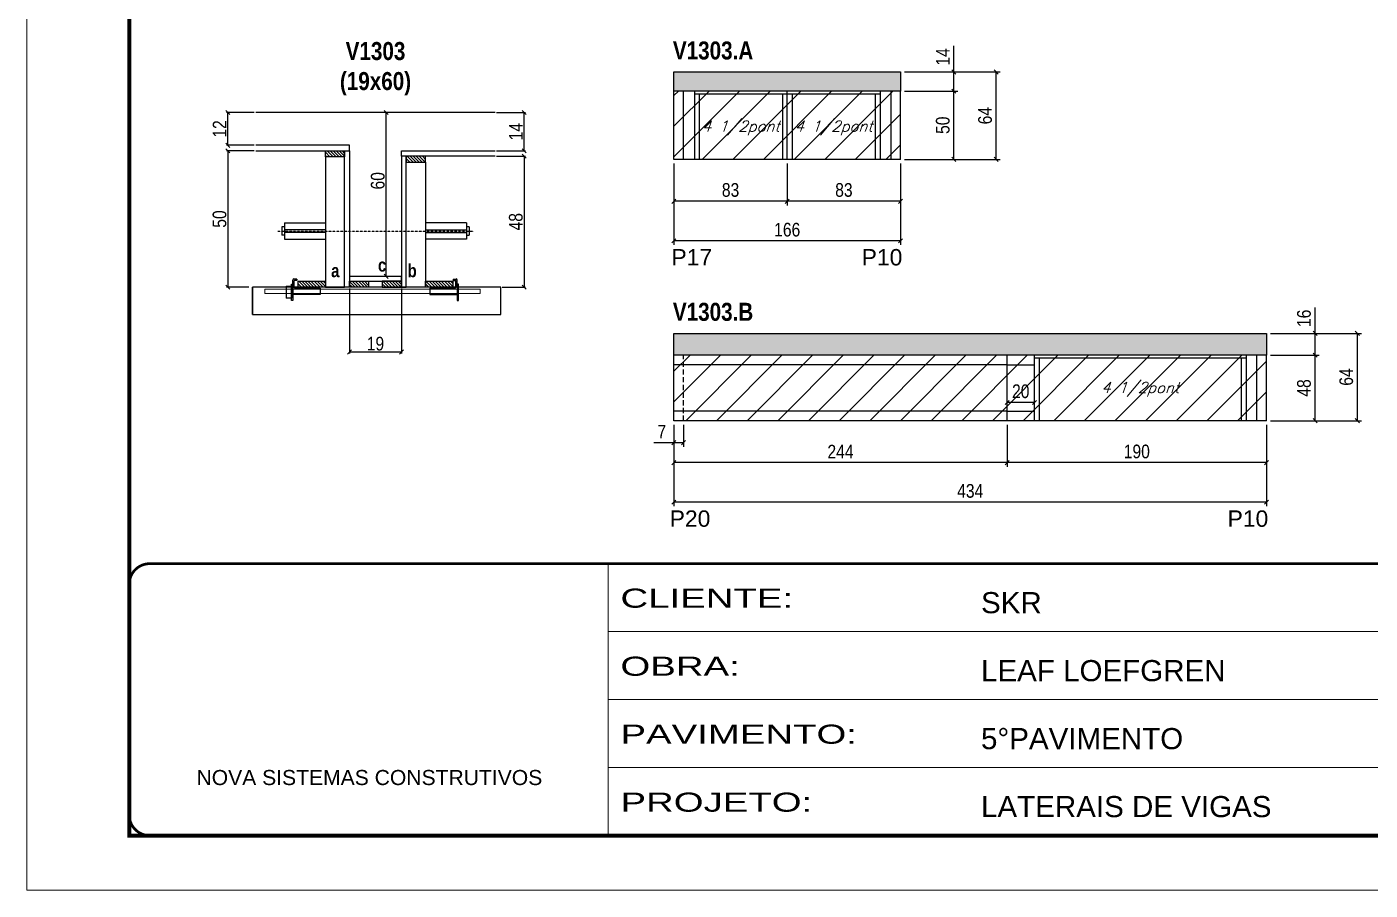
# Model space of a CAD drawing. Extents: x 3309 to 10384, y -2522 to 14608.
# Drawn here: x 3309 to 4293, y 11261 to 11893 of the extents above; entities that cross this region are included whole.
import ezdxf

# ---------------------------------------------------------------- set-up
doc = ezdxf.new("R2010")
doc.units = 0
for name, pattern in [('CONTINUO', [0]), ('DASHED', [0.75, 0.5, -0.25]), ('HIDDEN', [0.375, 0.25, -0.125])]:
    doc.linetypes.add(name, pattern=pattern)
for name, color, linetype in [('5', 5, 'Continuous'), ('barrote', 251, 'Continuous'), ('COTA', 241, 'Continuous'), ('detalhes', 4, 'Continuous'), ('NOMENCLATURA', 7, 'Continuous'), ('Painéis', 200, 'Continuous'), ('presilha', 1, 'Continuous'), ('SARR_2.2x10', 60, 'Continuous'), ('SARR_2.2x7', 40, 'Continuous'), ('SARR_3.5x7', 81, 'Continuous'), ('TENSOR', 3, 'Continuous'), ('texto', 7, 'Continuous')]:
    doc.layers.add(name, color=color, linetype=linetype)
for name, color, linetype, lineweight in [('CONCRETO', 251, 'Continuous', 25), ('Folhas', 255, 'Continuous', 9), ('Hachura', 251, 'Continuous', 9), ('SARRAFO DE PRESSAO', 251, 'DASHED', 9), ('SCO-___-LAJ', 2, 'Continuous', 0)]:
    doc.layers.add(name, color=color, linetype=linetype, lineweight=lineweight)
doc.styles.add('ARIAL', font='arial.ttf')
doc.styles.add('COTA TECNICA', font='techl___.ttf', dxfattribs={"height": 10})
doc.styles.add('COTA TECNICA 2X', font='techl___.ttf', dxfattribs={"height": 10})
doc.styles.add('Romans', font='romans.shx')
doc.styles.get("Standard").update_dxf_attribs({"font": 'arial.ttf'})
doc.styles.add('TECNICA', font='techb___.ttf', dxfattribs={"height": 10})
doc.styles.add('Tecnologia', font='')
doc.styles.get('Tecnologia').set_extended_font_data('Forgotten Futurist')
doc.dimstyles.new('PAINEL', dxfattribs={"dimtxt": 10, "dimasz": 3, "dimexe": 3, "dimexo": 3, "dimgap": 3, "dimtad": 1, "dimdec": 1, "dimzin": 12, "dimdsep": 46, "dimtxsty": 'COTA TECNICA', "dimblk1": 'OBLIQUE', "dimblk2": 'OBLIQUE', "dimsah": 1, "dimcen": 0.9, "dimclrd": 4, "dimclre": 4, "dimclrt": 240, "dimadec": 1, "dimazin": 3, "dimtfac": 1, "dimtdec": 1, "dimtmove": 0, "dimatfit": 3, "dimfxl": 1, "dimtolj": 1, "dimtzin": 12, "dimarcsym": 0})
doc.dimstyles.new('SECAO', dxfattribs={"dimscale": 0.333333, "dimtxt": 5, "dimasz": 9, "dimexe": 3, "dimexo": 3, "dimgap": 3, "dimtad": 1, "dimdec": 1, "dimlfac": 0.5, "dimzin": 12, "dimdsep": 46, "dimtxsty": 'COTA TECNICA 2X', "dimblk1": 'OBLIQUE', "dimblk2": 'OBLIQUE', "dimsah": 1, "dimcen": 0.9, "dimclrd": 4, "dimclre": 4, "dimclrt": 240, "dimadec": 1, "dimazin": 3, "dimtfac": 1, "dimtdec": 1, "dimtmove": 0, "dimatfit": 3, "dimfxl": 1, "dimtolj": 1, "dimtzin": 12, "dimarcsym": 0})
pattern_1 = [(135, (36781.1714, -111809.6848), (-1.122532015, -1.122532015), [])]

# ---------------------------------------------------------------- blocks, each defined once
blk = doc.blocks.new('9999999999')
at = {"color": 30, "linetype": 'CONTINUO'}
for p, q in [((98564.56, 34230.21), (98564.56, 34429.45)), ((98564.56, 34379.64), (99583.98, 34379.64)), ((98564.56, 34329.83), (99487.98, 34329.83)), ((98564.56, 34280.02), (99487.98, 34280.02))]:
    blk.add_line(p, q, dxfattribs=at)
at = {"color": 30, "linetype": 'CONTINUO', "const_width": 2}
blk.add_lwpolyline([(99583.98, 34230.21), (99583.98, 34414.45, 0.414214), (99568.98, 34429.45), (98228.98, 34429.45, 0.414214), (98213.98, 34414.45), (98213.98, 34245.21, 0.414214), (98228.98, 34230.21), (99583.98, 34230.21)], format="xyb", dxfattribs=at)
at = {"layer": 'Folhas'}
blk.add_lwpolyline([(98138.98, 34190.21), (99623.98, 34190.21), (99623.98, 35240.21), (98138.98, 35240.21)], close=True, dxfattribs=at)
at = {"layer": 'Folhas', "color": 30, "const_width": 3}
blk.add_lwpolyline([(98213.98, 34230.21), (99583.98, 34230.21), (99583.98, 35200.21), (98213.98, 35200.21)], close=True, dxfattribs=at)
at = {"color": 7, "linetype": 'Continuous', "ltscale": 5, "style": 'ARIAL'}
for s, height, p in [('SKR', 15.483, (98837.68, 34393.13)), ('LEAF LOEFGREN', 15.4829, (98837.68, 34343.32)), ('5°PAVIMENTO', 15.4829, (98837.68, 34293.51)), ('NOVA SISTEMAS CONSTRUTIVOS', 11.0592, (98263.19, 34267.21)), ('LATERAIS DE VIGAS', 15.4829, (98837.68, 34243.7))]:
    blk.add_text(s, height=height, dxfattribs=at).set_placement(p)
at = {"layer": 'Folhas', "color": 7, "style": 'Tecnologia', "width": 1.5}
for s, p in [('CLIENTE:', (98573.65, 34397.17)), ('OBRA:', (98573.65, 34347.31)), ('PAVIMENTO:', (98573.65, 34297.5)), ('PROJETO:', (98573.65, 34247.69))]:
    blk.add_text(s, height=14, dxfattribs=at).set_placement(p)
blk = doc.blocks.new('_Oblique')
at = {"color": 0, "linetype": 'ByBlock', "lineweight": -2}
blk.add_line((-0.5, -0.5), (0.5, 0.5), dxfattribs=at)
blk = doc.blocks.new('*D154')
at = {"layer": 'COTA', "color": 4, "lineweight": -2, "transparency": 16777216}
for p, q in [((3545.63, 11701.48), (3545.63, 11654.01)), ((3583.63, 11701.48), (3583.63, 11654.01)), ((3583.63, 11655.01), (3545.63, 11655.01))]:
    blk.add_line(p, q, dxfattribs=at)
at = {"layer": 'Defpoints', "color": 0, "transparency": 16777216}
for p in [(3545.63, 11702.48), (3583.63, 11702.48), (3545.63, 11655.01)]:
    blk.add_point(p, dxfattribs=at)
at = {"layer": 'COTA', "color": 4, "lineweight": -2, "transparency": 16777216, "xscale": 3, "yscale": 3, "zscale": 3, "rotation": 180}
blk.add_blockref('_Oblique', (3545.63, 11655.01), dxfattribs=at)
at = {"layer": 'COTA', "color": 4, "lineweight": -2, "transparency": 16777216, "xscale": 3, "yscale": 3, "zscale": 3}
blk.add_blockref('_Oblique', (3583.63, 11655.01), dxfattribs=at)
at = {"layer": 'COTA', "color": 240, "transparency": 16777216, "insert": (3564.63, 11661.1), "char_height": 10, "attachment_point": 5, "style": 'COTA TECNICA 2X'}
blk.add_mtext('\\A1;19', dxfattribs=at)
blk = doc.blocks.new('PRESILHA METÁLICA 1')
at = {"layer": 'presilha'}
for p, q in [((6, 15.5), (7.5, 15.5)), ((6, -2.5), (6, 15.5)), ((7.5, 10.6), (7.5, 19.9)), ((7.5, 15.5), (7.5, -2.5)), ((12, 21), (8.6, 21)), ((9, 11.6), (9, 18.9)), ((12, 19.5), (9.6, 19.5)), ((12, 21), (12, 19.5)), ((0, 13), (6, 13)), ((0, 13), (0, 0)), ((6, 0), (0, 0)), ((6, 13), (6, 0)), ((37.5, 4.1), (7.5, 4.1)), ((37.5, 11), (9.6, 11)), ((37.5, 11), (37.5, 4.1)), ((7.5, -2.5), (6, -2.5))]:
    blk.add_line(p, q, dxfattribs=at)
for centre, radius, start, end in [((8.6, 19.9), 1.14, 90, 180), ((9.6, 18.9), 0.57, 90, 180), ((9.6, 11.6), 0.57, 180, 270)]:
    blk.add_arc(centre, radius, start, end, dxfattribs=at)
blk = doc.blocks.new('PRESILHA METÁLICA 2')
at = {"layer": 'presilha'}
for p, q in [((-5.2, 23.5), (-5.2, 22)), ((-5.2, 23.5), (-1.9, 23.5)), ((-5.2, 22), (-2.8, 22)), ((-2.2, 14.1), (-2.2, 21.4)), ((0.8, 18), (-0.8, 18)), ((-0.8, 18), (-0.8, 0)), ((-0.8, 14.6), (-0.8, 22.4)), ((0.8, 0), (0.8, 18)), ((-30.8, 13.5), (-30.8, 6.6)), ((-30.8, 13.5), (-2.8, 13.5)), ((-30.8, 6.6), (-0.8, 6.6)), ((-0.8, 0), (0.8, 0))]:
    blk.add_line(p, q, dxfattribs=at)
for centre, radius, start, end in [((-2.8, 21.4), 0.57, 0, 90), ((-1.9, 22.4), 1.14, 0, 90), ((-2.8, 14.1), 0.57, 270, 0)]:
    blk.add_arc(centre, radius, start, end, dxfattribs=at)
blk = doc.blocks.new('*D155')
at = {"layer": 'COTA', "color": 4, "lineweight": -2, "transparency": 16777216}
for p, q in [((3475.93, 11802.48), (3455.59, 11802.48)), ((3456.59, 11802.48), (3456.59, 11702.48)), ((3471.82, 11702.48), (3455.59, 11702.48))]:
    blk.add_line(p, q, dxfattribs=at)
at = {"layer": 'Defpoints', "color": 0, "transparency": 16777216}
for p in [(3476.93, 11802.48), (3456.59, 11702.48), (3472.82, 11702.48)]:
    blk.add_point(p, dxfattribs=at)
at = {"layer": 'COTA', "color": 4, "lineweight": -2, "transparency": 16777216, "xscale": 3, "yscale": 3, "zscale": 3}
for p, rotation in [((3456.59, 11802.48), 90), ((3456.59, 11702.48), 270)]:
    blk.add_blockref('_Oblique', p, dxfattribs=dict(at, rotation=rotation))
at = {"layer": 'COTA', "color": 240, "transparency": 16777216, "insert": (3450.48, 11752.48), "char_height": 10, "attachment_point": 5, "rotation": 90, "style": 'COTA TECNICA 2X'}
blk.add_mtext('\\A1;50', dxfattribs=at)
blk = doc.blocks.new('*D156')
at = {"layer": 'COTA', "color": 4, "lineweight": -2, "transparency": 16777216}
for p, q in [((3653.33, 11798.48), (3674.55, 11798.48)), ((3673.55, 11798.48), (3673.55, 11702.48)), ((3657.45, 11702.48), (3674.55, 11702.48))]:
    blk.add_line(p, q, dxfattribs=at)
at = {"layer": 'Defpoints', "color": 0, "transparency": 16777216}
for p in [(3652.33, 11798.48), (3656.45, 11702.48), (3673.55, 11702.48)]:
    blk.add_point(p, dxfattribs=at)
at = {"layer": 'COTA', "color": 4, "lineweight": -2, "transparency": 16777216, "xscale": 3, "yscale": 3, "zscale": 3}
for p, rotation in [((3673.55, 11798.48), 90), ((3673.55, 11702.48), 270)]:
    blk.add_blockref('_Oblique', p, dxfattribs=dict(at, rotation=rotation))
at = {"layer": 'COTA', "color": 240, "transparency": 16777216, "insert": (3667.46, 11750.48), "char_height": 10, "attachment_point": 5, "rotation": 90, "style": 'COTA TECNICA 2X'}
blk.add_mtext('\\A1;48', dxfattribs=at)
blk = doc.blocks.new('*D157')
at = {"layer": 'COTA', "color": 4, "lineweight": -2, "transparency": 16777216}
for p, q in [((3582.63, 11830.48), (3571.46, 11830.48)), ((3572.46, 11710.48), (3572.46, 11830.48)), ((3582.63, 11710.48), (3571.46, 11710.48))]:
    blk.add_line(p, q, dxfattribs=at)
at = {"layer": 'Defpoints', "color": 0, "transparency": 16777216}
for p in [(3572.46, 11830.48), (3583.63, 11830.48), (3583.63, 11710.48)]:
    blk.add_point(p, dxfattribs=at)
at = {"layer": 'COTA', "color": 4, "lineweight": -2, "transparency": 16777216, "xscale": 3, "yscale": 3, "zscale": 3}
for p, rotation in [((3572.46, 11830.48), 90), ((3572.46, 11710.48), 270)]:
    blk.add_blockref('_Oblique', p, dxfattribs=dict(at, rotation=rotation))
at = {"layer": 'COTA', "color": 240, "transparency": 16777216, "insert": (3566.35, 11780.48), "char_height": 10, "attachment_point": 5, "rotation": 90, "style": 'COTA TECNICA 2X'}
blk.add_mtext('\\A1;60', dxfattribs=at)
blk = doc.blocks.new('*D158')
at = {"layer": 'COTA', "color": 4, "lineweight": -2, "transparency": 16777216}
for p, q in [((3653.33, 11830.48), (3674.55, 11830.48)), ((3673.55, 11802.48), (3673.55, 11830.48)), ((3653.33, 11802.48), (3674.55, 11802.48))]:
    blk.add_line(p, q, dxfattribs=at)
at = {"layer": 'Defpoints', "color": 0, "transparency": 16777216}
for p in [(3652.33, 11830.48), (3673.55, 11830.48), (3652.33, 11802.48)]:
    blk.add_point(p, dxfattribs=at)
at = {"layer": 'COTA', "color": 4, "lineweight": -2, "transparency": 16777216, "xscale": 3, "yscale": 3, "zscale": 3}
for p, rotation in [((3673.55, 11830.48), 90), ((3673.55, 11802.48), 270)]:
    blk.add_blockref('_Oblique', p, dxfattribs=dict(at, rotation=rotation))
at = {"layer": 'COTA', "color": 240, "transparency": 16777216, "insert": (3667.48, 11816.48), "char_height": 10, "attachment_point": 5, "rotation": 90, "style": 'COTA TECNICA 2X'}
blk.add_mtext('\\A1;14', dxfattribs=at)
blk = doc.blocks.new('*D159')
at = {"layer": 'COTA', "color": 4, "lineweight": -2, "transparency": 16777216}
for p, q in [((3475.93, 11830.48), (3455.59, 11830.48)), ((3456.59, 11806.48), (3456.59, 11830.48)), ((3475.93, 11806.48), (3455.59, 11806.48))]:
    blk.add_line(p, q, dxfattribs=at)
at = {"layer": 'Defpoints', "color": 0, "transparency": 16777216}
for p in [(3456.59, 11830.48), (3476.93, 11830.48), (3476.93, 11806.48)]:
    blk.add_point(p, dxfattribs=at)
at = {"layer": 'COTA', "color": 4, "lineweight": -2, "transparency": 16777216, "xscale": 3, "yscale": 3, "zscale": 3}
for p, rotation in [((3456.59, 11830.48), 90), ((3456.59, 11806.48), 270)]:
    blk.add_blockref('_Oblique', p, dxfattribs=dict(at, rotation=rotation))
at = {"layer": 'COTA', "color": 240, "transparency": 16777216, "insert": (3450.53, 11818.48), "char_height": 10, "attachment_point": 5, "rotation": 90, "style": 'COTA TECNICA 2X'}
blk.add_mtext('\\A1;12', dxfattribs=at)
blk = doc.blocks.new('*D160')
at = {"layer": 'COTA', "color": 4, "linetype": 'ByBlock', "lineweight": -2, "transparency": 16777216}
for p, q in [((3866.16, 11793.21), (3866.16, 11762.47)), ((3949.16, 11793.21), (3949.16, 11762.47)), ((3949.16, 11765.47), (3866.16, 11765.47))]:
    blk.add_line(p, q, dxfattribs=at)
at = {"layer": 'Defpoints', "color": 0, "linetype": 'ByBlock', "transparency": 16777216}
for p in [(3866.16, 11796.21), (3949.16, 11796.21), (3866.16, 11765.47)]:
    blk.add_point(p, dxfattribs=at)
at = {"layer": 'COTA', "color": 4, "linetype": 'ByBlock', "lineweight": -2, "transparency": 16777216, "xscale": 3, "yscale": 3, "zscale": 3, "rotation": 180}
blk.add_blockref('_Oblique', (3866.16, 11765.47), dxfattribs=at)
at = {"layer": 'COTA', "color": 4, "linetype": 'ByBlock', "lineweight": -2, "transparency": 16777216, "xscale": 3, "yscale": 3, "zscale": 3}
blk.add_blockref('_Oblique', (3949.16, 11765.47), dxfattribs=at)
at = {"layer": 'COTA', "color": 240, "linetype": 'ByBlock', "transparency": 16777216, "insert": (3907.66, 11773.71), "char_height": 10, "attachment_point": 5, "style": 'COTA TECNICA'}
blk.add_mtext('\\A1;83', dxfattribs=at)
blk = doc.blocks.new('*D161')
at = {"layer": 'COTA', "color": 4, "linetype": 'ByBlock', "lineweight": -2, "transparency": 16777216}
for p, q in [((3783.16, 11793.21), (3783.16, 11762.47)), ((3866.16, 11793.21), (3866.16, 11762.47)), ((3866.16, 11765.47), (3783.16, 11765.47))]:
    blk.add_line(p, q, dxfattribs=at)
at = {"layer": 'Defpoints', "color": 0, "linetype": 'ByBlock', "transparency": 16777216}
for p in [(3783.16, 11796.21), (3866.16, 11796.21), (3783.16, 11765.47)]:
    blk.add_point(p, dxfattribs=at)
at = {"layer": 'COTA', "color": 4, "linetype": 'ByBlock', "lineweight": -2, "transparency": 16777216, "xscale": 3, "yscale": 3, "zscale": 3, "rotation": 180}
blk.add_blockref('_Oblique', (3783.16, 11765.47), dxfattribs=at)
at = {"layer": 'COTA', "color": 4, "linetype": 'ByBlock', "lineweight": -2, "transparency": 16777216, "xscale": 3, "yscale": 3, "zscale": 3}
blk.add_blockref('_Oblique', (3866.16, 11765.47), dxfattribs=at)
at = {"layer": 'COTA', "color": 240, "linetype": 'ByBlock', "transparency": 16777216, "insert": (3824.66, 11773.71), "char_height": 10, "attachment_point": 5, "style": 'COTA TECNICA'}
blk.add_mtext('\\A1;83', dxfattribs=at)
blk = doc.blocks.new('*D163')
at = {"layer": 'COTA', "color": 4, "linetype": 'ByBlock', "lineweight": -2, "transparency": 16777216}
for p, q in [((3783.16, 11793.21), (3783.16, 11733.5)), ((3949.16, 11793.21), (3949.16, 11733.5)), ((3949.16, 11736.5), (3783.16, 11736.5))]:
    blk.add_line(p, q, dxfattribs=at)
at = {"layer": 'Defpoints', "color": 0, "linetype": 'ByBlock', "transparency": 16777216}
for p in [(3783.16, 11796.21), (3949.16, 11796.21), (3783.16, 11736.5)]:
    blk.add_point(p, dxfattribs=at)
at = {"layer": 'COTA', "color": 4, "linetype": 'ByBlock', "lineweight": -2, "transparency": 16777216, "xscale": 3, "yscale": 3, "zscale": 3, "rotation": 180}
blk.add_blockref('_Oblique', (3783.16, 11736.5), dxfattribs=at)
at = {"layer": 'COTA', "color": 4, "linetype": 'ByBlock', "lineweight": -2, "transparency": 16777216, "xscale": 3, "yscale": 3, "zscale": 3}
blk.add_blockref('_Oblique', (3949.16, 11736.5), dxfattribs=at)
at = {"layer": 'COTA', "color": 240, "linetype": 'ByBlock', "transparency": 16777216, "insert": (3866.16, 11744.61), "char_height": 10, "attachment_point": 5, "style": 'COTA TECNICA'}
blk.add_mtext('\\A1;166', dxfattribs=at)
blk = doc.blocks.new('*D162')
at = {"layer": 'COTA', "color": 4, "lineweight": -2, "transparency": 16777216}
for p, q in [((3952.16, 11846.21), (3991.2, 11846.21)), ((3988.2, 11796.21), (3988.2, 11846.21)), ((3952.16, 11796.21), (3991.2, 11796.21))]:
    blk.add_line(p, q, dxfattribs=at)
at = {"layer": 'Defpoints', "color": 0, "transparency": 16777216}
for p in [(3949.16, 11846.21), (3988.2, 11846.21), (3949.16, 11796.21)]:
    blk.add_point(p, dxfattribs=at)
at = {"layer": 'COTA', "color": 4, "lineweight": -2, "transparency": 16777216, "xscale": 3, "yscale": 3, "zscale": 3}
for p, rotation in [((3988.2, 11846.21), 90), ((3988.2, 11796.21), 270)]:
    blk.add_blockref('_Oblique', p, dxfattribs=dict(at, rotation=rotation))
at = {"layer": 'COTA', "color": 240, "transparency": 16777216, "insert": (3980.09, 11821.21), "char_height": 10, "attachment_point": 5, "rotation": 90, "style": 'COTA TECNICA'}
blk.add_mtext('\\A1;50', dxfattribs=at)
blk = doc.blocks.new('*D164')
at = {"layer": 'COTA', "color": 4, "lineweight": -2, "transparency": 16777216}
for p, q in [((3988.2, 11860.21), (3988.2, 11879.33)), ((3952.16, 11860.21), (3991.2, 11860.21)), ((3988.2, 11846.21), (3988.2, 11860.21)), ((3952.16, 11846.21), (3991.2, 11846.21))]:
    blk.add_line(p, q, dxfattribs=at)
at = {"layer": 'Defpoints', "color": 0, "transparency": 16777216}
for p in [(3949.16, 11860.21), (3988.2, 11860.21), (3949.16, 11846.21)]:
    blk.add_point(p, dxfattribs=at)
at = {"layer": 'COTA', "color": 4, "lineweight": -2, "transparency": 16777216, "xscale": 3, "yscale": 3, "zscale": 3}
for p, rotation in [((3988.2, 11860.21), 90), ((3988.2, 11846.21), 270)]:
    blk.add_blockref('_Oblique', p, dxfattribs=dict(at, rotation=rotation))
at = {"layer": 'COTA', "color": 240, "transparency": 16777216, "insert": (3980.12, 11871.27), "char_height": 10, "attachment_point": 5, "rotation": 90, "style": 'COTA TECNICA'}
blk.add_mtext('\\A1;14', dxfattribs=at)
blk = doc.blocks.new('*D165')
at = {"layer": 'COTA', "color": 4, "lineweight": -2, "transparency": 16777216}
for p, q in [((3952.16, 11860.21), (4022.15, 11860.21)), ((4019.15, 11796.21), (4019.15, 11860.21)), ((3952.16, 11796.21), (4022.15, 11796.21))]:
    blk.add_line(p, q, dxfattribs=at)
at = {"layer": 'Defpoints', "color": 0, "transparency": 16777216}
for p in [(3949.16, 11860.21), (4019.15, 11860.21), (3949.16, 11796.21)]:
    blk.add_point(p, dxfattribs=at)
at = {"layer": 'COTA', "color": 4, "lineweight": -2, "transparency": 16777216, "xscale": 3, "yscale": 3, "zscale": 3}
for p, rotation in [((4019.15, 11860.21), 90), ((4019.15, 11796.21), 270)]:
    blk.add_blockref('_Oblique', p, dxfattribs=dict(at, rotation=rotation))
at = {"layer": 'COTA', "color": 240, "transparency": 16777216, "insert": (4011.05, 11828.21), "char_height": 10, "attachment_point": 5, "rotation": 90, "style": 'COTA TECNICA'}
blk.add_mtext('\\A1;64', dxfattribs=at)
blk = doc.blocks.new('*D166')
at = {"layer": 'COTA', "color": 4, "linetype": 'ByBlock', "lineweight": -2, "transparency": 16777216}
for p, q in [((4027.16, 11601.69), (4027.16, 11570.95)), ((4217.16, 11601.69), (4217.16, 11570.95)), ((4217.16, 11573.95), (4027.16, 11573.95))]:
    blk.add_line(p, q, dxfattribs=at)
at = {"layer": 'Defpoints', "color": 0, "linetype": 'ByBlock', "transparency": 16777216}
for p in [(4027.16, 11604.69), (4217.16, 11604.69), (4027.16, 11573.95)]:
    blk.add_point(p, dxfattribs=at)
at = {"layer": 'COTA', "color": 4, "linetype": 'ByBlock', "lineweight": -2, "transparency": 16777216, "xscale": 3, "yscale": 3, "zscale": 3, "rotation": 180}
blk.add_blockref('_Oblique', (4027.16, 11573.95), dxfattribs=at)
at = {"layer": 'COTA', "color": 4, "linetype": 'ByBlock', "lineweight": -2, "transparency": 16777216, "xscale": 3, "yscale": 3, "zscale": 3}
blk.add_blockref('_Oblique', (4217.16, 11573.95), dxfattribs=at)
at = {"layer": 'COTA', "color": 240, "linetype": 'ByBlock', "transparency": 16777216, "insert": (4122.16, 11582.09), "char_height": 10, "attachment_point": 5, "style": 'COTA TECNICA'}
blk.add_mtext('\\A1;190', dxfattribs=at)
blk = doc.blocks.new('*D167')
at = {"layer": 'COTA', "color": 4, "linetype": 'ByBlock', "lineweight": -2, "transparency": 16777216}
for p, q in [((3783.16, 11601.69), (3783.16, 11570.95)), ((4027.16, 11601.69), (4027.16, 11570.95)), ((4027.16, 11573.95), (3783.16, 11573.95))]:
    blk.add_line(p, q, dxfattribs=at)
at = {"layer": 'Defpoints', "color": 0, "linetype": 'ByBlock', "transparency": 16777216}
for p in [(3783.16, 11604.69), (4027.16, 11604.69), (3783.16, 11573.95)]:
    blk.add_point(p, dxfattribs=at)
at = {"layer": 'COTA', "color": 4, "linetype": 'ByBlock', "lineweight": -2, "transparency": 16777216, "xscale": 3, "yscale": 3, "zscale": 3, "rotation": 180}
blk.add_blockref('_Oblique', (3783.16, 11573.95), dxfattribs=at)
at = {"layer": 'COTA', "color": 4, "linetype": 'ByBlock', "lineweight": -2, "transparency": 16777216, "xscale": 3, "yscale": 3, "zscale": 3}
blk.add_blockref('_Oblique', (4027.16, 11573.95), dxfattribs=at)
at = {"layer": 'COTA', "color": 240, "linetype": 'ByBlock', "transparency": 16777216, "insert": (3905.16, 11582.03), "char_height": 10, "attachment_point": 5, "style": 'COTA TECNICA'}
blk.add_mtext('\\A1;244', dxfattribs=at)
blk = doc.blocks.new('*D170')
at = {"layer": 'COTA', "color": 4, "linetype": 'ByBlock', "lineweight": -2, "transparency": 16777216}
for p, q in [((3783.16, 11601.69), (3783.16, 11541.99)), ((4217.16, 11601.69), (4217.16, 11541.99)), ((4217.16, 11544.99), (3783.16, 11544.99))]:
    blk.add_line(p, q, dxfattribs=at)
at = {"layer": 'Defpoints', "color": 0, "linetype": 'ByBlock', "transparency": 16777216}
for p in [(3783.16, 11604.69), (4217.16, 11604.69), (3783.16, 11544.99)]:
    blk.add_point(p, dxfattribs=at)
at = {"layer": 'COTA', "color": 4, "linetype": 'ByBlock', "lineweight": -2, "transparency": 16777216, "xscale": 3, "yscale": 3, "zscale": 3, "rotation": 180}
blk.add_blockref('_Oblique', (3783.16, 11544.99), dxfattribs=at)
at = {"layer": 'COTA', "color": 4, "linetype": 'ByBlock', "lineweight": -2, "transparency": 16777216, "xscale": 3, "yscale": 3, "zscale": 3}
blk.add_blockref('_Oblique', (4217.16, 11544.99), dxfattribs=at)
at = {"layer": 'COTA', "color": 240, "linetype": 'ByBlock', "transparency": 16777216, "insert": (4000.16, 11553.2), "char_height": 10, "attachment_point": 5, "style": 'COTA TECNICA'}
blk.add_mtext('\\A1;434', dxfattribs=at)
blk = doc.blocks.new('*D171')
at = {"layer": 'COTA', "color": 4, "lineweight": -2, "transparency": 16777216}
for p, q in [((4220.16, 11652.69), (4255.7, 11652.69)), ((4252.7, 11604.69), (4252.7, 11652.69)), ((4220.16, 11604.69), (4255.7, 11604.69))]:
    blk.add_line(p, q, dxfattribs=at)
at = {"layer": 'Defpoints', "color": 0, "transparency": 16777216}
for p in [(4217.16, 11652.69), (4252.7, 11652.69), (4217.16, 11604.69)]:
    blk.add_point(p, dxfattribs=at)
at = {"layer": 'COTA', "color": 4, "lineweight": -2, "transparency": 16777216, "xscale": 3, "yscale": 3, "zscale": 3}
for p, rotation in [((4252.7, 11652.69), 90), ((4252.7, 11604.69), 270)]:
    blk.add_blockref('_Oblique', p, dxfattribs=dict(at, rotation=rotation))
at = {"layer": 'COTA', "color": 240, "transparency": 16777216, "insert": (4244.6, 11628.69), "char_height": 10, "attachment_point": 5, "rotation": 90, "style": 'COTA TECNICA'}
blk.add_mtext('\\A1;48', dxfattribs=at)
blk = doc.blocks.new('*D168')
at = {"layer": 'COTA', "color": 4, "lineweight": -2, "transparency": 16777216}
for p, q in [((4252.7, 11668.69), (4252.7, 11687.71)), ((4220.16, 11668.69), (4255.7, 11668.69)), ((4252.7, 11652.69), (4252.7, 11668.69)), ((4220.16, 11652.69), (4255.7, 11652.69))]:
    blk.add_line(p, q, dxfattribs=at)
at = {"layer": 'Defpoints', "color": 0, "transparency": 16777216}
for p in [(4217.16, 11668.69), (4252.7, 11668.69), (4217.16, 11652.69)]:
    blk.add_point(p, dxfattribs=at)
at = {"layer": 'COTA', "color": 4, "lineweight": -2, "transparency": 16777216, "xscale": 3, "yscale": 3, "zscale": 3}
for p, rotation in [((4252.7, 11668.69), 90), ((4252.7, 11652.69), 270)]:
    blk.add_blockref('_Oblique', p, dxfattribs=dict(at, rotation=rotation))
at = {"layer": 'COTA', "color": 240, "transparency": 16777216, "insert": (4244.6, 11679.7), "char_height": 10, "attachment_point": 5, "rotation": 90, "style": 'COTA TECNICA'}
blk.add_mtext('\\A1;16', dxfattribs=at)
blk = doc.blocks.new('*D169')
at = {"layer": 'COTA', "color": 4, "lineweight": -2, "transparency": 16777216}
for p, q in [((4220.16, 11668.69), (4286.65, 11668.69)), ((4283.65, 11604.69), (4283.65, 11668.69)), ((4220.16, 11604.69), (4286.65, 11604.69))]:
    blk.add_line(p, q, dxfattribs=at)
at = {"layer": 'Defpoints', "color": 0, "transparency": 16777216}
for p in [(4217.16, 11668.69), (4283.65, 11668.69), (4217.16, 11604.69)]:
    blk.add_point(p, dxfattribs=at)
at = {"layer": 'COTA', "color": 4, "lineweight": -2, "transparency": 16777216, "xscale": 3, "yscale": 3, "zscale": 3}
for p, rotation in [((4283.65, 11668.69), 90), ((4283.65, 11604.69), 270)]:
    blk.add_blockref('_Oblique', p, dxfattribs=dict(at, rotation=rotation))
at = {"layer": 'COTA', "color": 240, "transparency": 16777216, "insert": (4275.55, 11636.69), "char_height": 10, "attachment_point": 5, "rotation": 90, "style": 'COTA TECNICA'}
blk.add_mtext('\\A1;64', dxfattribs=at)
blk = doc.blocks.new('*D172')
at = {"layer": 'COTA', "color": 4, "lineweight": -2, "transparency": 16777216}
for p, q in [((4027.16, 11614.69), (4027.16, 11621.11)), ((4047.16, 11618.11), (4027.16, 11618.11)), ((4047.16, 11614.69), (4047.16, 11621.11))]:
    blk.add_line(p, q, dxfattribs=at)
at = {"layer": 'Defpoints', "color": 0, "transparency": 16777216}
for p in [(4027.16, 11618.11), (4027.16, 11611.69), (4047.16, 11611.69)]:
    blk.add_point(p, dxfattribs=at)
at = {"layer": 'COTA', "color": 4, "lineweight": -2, "transparency": 16777216, "xscale": 3, "yscale": 3, "zscale": 3, "rotation": 180}
blk.add_blockref('_Oblique', (4027.16, 11618.11), dxfattribs=at)
at = {"layer": 'COTA', "color": 4, "lineweight": -2, "transparency": 16777216, "xscale": 3, "yscale": 3, "zscale": 3}
blk.add_blockref('_Oblique', (4047.16, 11618.11), dxfattribs=at)
at = {"layer": 'COTA', "color": 240, "transparency": 16777216, "insert": (4037.16, 11626.21), "char_height": 10, "attachment_point": 5, "style": 'COTA TECNICA'}
blk.add_mtext('\\A1;20', dxfattribs=at)
blk = doc.blocks.new('*D1595')
at = {"layer": 'COTA', "color": 4, "lineweight": -2, "transparency": 16777216}
for p, q in [((3783.16, 11601.69), (3783.16, 11585.58)), ((3790.16, 11601.69), (3790.16, 11585.58)), ((3783.16, 11588.58), (3768.43, 11588.58)), ((3790.16, 11588.58), (3783.16, 11588.58))]:
    blk.add_line(p, q, dxfattribs=at)
at = {"layer": 'Defpoints', "color": 0, "transparency": 16777216}
for p in [(3783.16, 11604.69), (3790.16, 11604.69), (3783.16, 11588.58)]:
    blk.add_point(p, dxfattribs=at)
at = {"layer": 'COTA', "color": 4, "lineweight": -2, "transparency": 16777216, "xscale": 3, "yscale": 3, "zscale": 3, "rotation": 180}
blk.add_blockref('_Oblique', (3783.16, 11588.58), dxfattribs=at)
at = {"layer": 'COTA', "color": 4, "lineweight": -2, "transparency": 16777216, "xscale": 3, "yscale": 3, "zscale": 3}
blk.add_blockref('_Oblique', (3790.16, 11588.58), dxfattribs=at)
at = {"layer": 'COTA', "color": 240, "transparency": 16777216, "insert": (3774.3, 11596.66), "char_height": 10, "attachment_point": 5, "style": 'COTA TECNICA'}
blk.add_mtext('\\A1;7', dxfattribs=at)

msp = doc.modelspace()

# ---------------------------------------------------------------- hatches: boundary and pattern name
at = {"layer": 'COTA'}
h = msp.add_hatch(dxfattribs=at)
h.set_pattern_fill('AR-CONC', color=256, scale=0.03)
h.paths.add_polyline_path([(3783.16, 11860.21), (3783.16, 11846.21), (3949.16, 11846.21), (3949.16, 11860.21)])
h = msp.add_hatch(dxfattribs=at)
h.set_pattern_fill('AR-CONC', color=256, scale=0.03)
h.set_pattern_definition([(50, (0, 5.7706), (5.46554, -0.4781726), [0.5715, -6.2865]), (355, (0, 5.7706), (-1.0573026, 5.7317054), [0.4572, -5.0292175]), (100.451445, (0.4555, 5.731), (4.4082374, 5.2535326), [0.4857003, -5.3427073]), (46.1842, (0, 7.2946), (8.1323712, -1.26127), [0.85725, -9.42975]), (96.63556, (0.678, 7.1895), (7.122124, 7.4227837), [0.7285507, -8.014068]), (351.18415, (0, 7.295), (7.122124, 7.422784), [0.685799, -7.543792]), (21, (0.762, 6.9136), (4.5484317, -3.067956), [0.5715, -6.2865]), (326, (0.762, 6.9136), (1.8540609, 5.525639), [0.4572, -5.0292]), (71.451445, (1.141, 6.658), (6.4024926, 2.457683), [0.4857003, -5.3426981]), (37.5, (0, 5.7706), (0.0926581, 2.53665117), [0, -4.96824, 0, -5.1054, 0, -5.04825]), (7.5, (0, 5.7706), (2.0045899, 3.00541724), [0, -2.91084, 0, -4.85394, 0, -1.92405]), (327.5, (-1.6993, 5.7706), (4.06771786, -0.17186232), [0, -1.905, 0, -5.9436, 0, -7.8867]), (317.5, (-2.4613, 5.7706), (4.4438754, 0.7627947), [0, -2.4765, 0, -3.94716, 0, -5.6007])])
h.paths.add_polyline_path([(4217.16, 11652.69), (4217.16, 11668.69), (3783.16, 11668.69), (3783.16, 11652.69)])
at = {"layer": 'Hachura'}
h = msp.add_hatch(dxfattribs=at)
h.set_pattern_fill('ANSI31', color=256, scale=5)
h.paths.add_polyline_path([(3866.16, 11846.21), (3783.16, 11846.21), (3783.16, 11796.21), (3866.16, 11796.21)])
h.paths.add_polyline_path([(3949.16, 11846.21), (3866.16, 11846.21), (3866.16, 11796.21), (3949.16, 11796.21)])
h.paths.add_polyline_path([(4027.16, 11652.69), (3783.16, 11652.69), (3783.16, 11604.69), (4027.16, 11604.69)])
h.paths.add_polyline_path([(4217.16, 11652.69), (4027.16, 11652.69), (4027.16, 11604.69), (4217.16, 11604.69)])
at = {"layer": 'SARR_2.2x10'}
h = msp.add_hatch(dxfattribs=at)
h.set_pattern_fill('ANSI31', color=256, scale=0.5, angle=90)
h.set_pattern_definition([(135, (36701.5714, -111809.6848), (-1.122532015, -1.122532015), [])])
h.paths.add_polyline_path([(3508.03, 11706.88), (3508.03, 11702.48), (3528.03, 11702.48), (3528.03, 11706.88)])
h = msp.add_hatch(dxfattribs=at)
h.set_pattern_fill('ANSI31', color=256, scale=0.5, angle=90)
h.set_pattern_definition([(135, (36794.7714, -111809.6848), (-1.122532015, -1.122532015), [])])
h.paths.add_polyline_path([(3601.23, 11706.88), (3601.23, 11702.48), (3621.23, 11702.48), (3621.23, 11706.88)])
at = {"layer": 'SARR_2.2x7'}
h = msp.add_hatch(dxfattribs=at)
h.set_pattern_fill('ANSI31', color=256, scale=0.5, angle=90)
h.set_pattern_definition([(135, (36715.5714, -111714.0848), (-1.122532015, -1.122532015), [])])
h.paths.add_polyline_path([(3542.03, 11802.48), (3542.03, 11798.08), (3528.03, 11798.08), (3528.03, 11802.48)])
h = msp.add_hatch(dxfattribs=at)
h.set_pattern_fill('ANSI31', color=256, scale=0.5, angle=90)
h.set_pattern_definition([(135, (36695.5714, -111718.0848), (-1.122532015, -1.122532015), [])])
h.paths.add_polyline_path([(3587.23, 11798.48), (3587.23, 11794.08), (3601.23, 11794.08), (3601.23, 11798.48)])
h = msp.add_hatch(dxfattribs=at)
h.set_pattern_fill('ANSI31', color=256, scale=0.5, angle=90)
h.set_pattern_definition(pattern_1)
h.paths.add_polyline_path([(3559.63, 11702.48), (3559.63, 11706.88), (3545.63, 11706.88), (3545.63, 11702.48)])
h = msp.add_hatch(dxfattribs=at)
h.set_pattern_fill('ANSI31', color=256, scale=0.5, angle=90)
h.set_pattern_definition(pattern_1)
h.paths.add_polyline_path([(3569.63, 11706.88), (3569.63, 11702.48), (3583.63, 11702.48), (3583.63, 11706.88)])

# ---------------------------------------------------------------- linework, layer by layer
at = {"ltscale": 3}
for p, q in [((3496.03, 11746.66), (3496.03, 11740.66)), ((3498.03, 11746.66), (3496.03, 11746.66)), ((3498.03, 11749.66), (3498.03, 11737.66)), ((3498.03, 11749.66), (3528.03, 11749.66)), ((3631.23, 11749.66), (3601.23, 11749.66)), ((3631.23, 11749.66), (3631.23, 11737.66)), ((3633.23, 11746.66), (3631.23, 11746.66)), ((3633.23, 11746.66), (3633.23, 11740.66)), ((3498.03, 11740.66), (3496.03, 11740.66)), ((3528.03, 11744.66), (3498.03, 11744.66)), ((3528.03, 11742.66), (3498.03, 11742.66)), ((3498.03, 11737.66), (3528.03, 11737.66)), ((3601.23, 11744.66), (3631.23, 11744.66)), ((3601.23, 11742.66), (3631.23, 11742.66)), ((3631.23, 11737.66), (3601.23, 11737.66)), ((3631.23, 11740.66), (3633.23, 11740.66))]:
    msp.add_line(p, q, dxfattribs=at)
at = {"layer": 'barrote'}
msp.add_lwpolyline([(3474.58, 11682.48), (3656.49, 11682.48), (3656.49, 11702.48), (3474.58, 11702.48)], close=True, dxfattribs=at)
at = {"layer": 'CONCRETO', "linetype": 'Continuous'}
msp.add_line((3652.33, 11830.48), (3476.93, 11830.48), dxfattribs=at)
at = {"layer": 'COTA'}
for p, q in [((3783.16, 11846.21), (3783.16, 11860.21)), ((3783.16, 11860.21), (3949.16, 11860.21)), ((3949.16, 11860.21), (3949.16, 11846.21)), ((3783.16, 11652.69), (3783.16, 11668.69)), ((3783.16, 11668.69), (4217.16, 11668.69)), ((4217.16, 11668.69), (4217.16, 11652.69))]:
    msp.add_line(p, q, dxfattribs=at)
at = {"layer": 'detalhes', "color": 250}
msp.add_line((3474.58, 11682.48), (3474.58, 11702.48), dxfattribs=at)
at = {"layer": 'Painéis', "linetype": 'ByBlock'}
for p, q in [((3949.16, 11846.21), (3783.16, 11846.21)), ((3783.16, 11796.21), (3783.16, 11846.21)), ((3866.16, 11796.21), (3866.16, 11846.21)), ((3949.16, 11796.21), (3949.16, 11846.21)), ((3949.16, 11796.21), (3783.16, 11796.21)), ((4217.16, 11652.69), (3783.16, 11652.69)), ((3783.16, 11604.69), (3783.16, 11652.69)), ((4027.16, 11604.69), (4027.16, 11652.69)), ((4217.16, 11604.69), (4217.16, 11652.69)), ((4217.16, 11604.69), (3783.16, 11604.69))]:
    msp.add_line(p, q, dxfattribs=at)
at = {"layer": 'Painéis', "linetype": 'Continuous', "elevation": 0}
for points in [[(3476.93, 11802.48), (3545.63, 11802.48), (3545.63, 11806.48), (3476.93, 11806.48)], [(3652.33, 11798.48), (3583.63, 11798.48), (3583.63, 11802.48), (3652.33, 11802.48)]]:
    msp.add_lwpolyline(points, dxfattribs=at)
at = {"layer": 'Painéis', "linetype": 'Continuous'}
for points in [[(3542.03, 11702.48), (3542.03, 11802.48), (3545.63, 11802.48), (3545.63, 11702.48)], [(3587.23, 11702.48), (3587.23, 11798.48), (3583.63, 11798.48), (3583.63, 11702.48)], [(3583.63, 11710.48), (3545.63, 11710.48), (3545.63, 11706.88), (3583.63, 11706.88)]]:
    msp.add_lwpolyline(points, close=True, dxfattribs=at)
at = {"layer": 'SARR_2.2x10'}
for points in [[(3508.03, 11706.88), (3528.03, 11706.88), (3528.03, 11702.48), (3508.03, 11702.48)], [(3601.23, 11706.88), (3621.23, 11706.88), (3621.23, 11702.48), (3601.23, 11702.48)]]:
    msp.add_lwpolyline(points, close=True, dxfattribs=at)
at = {"layer": 'SARR_2.2x7', "linetype": 'Continuous'}
for p, q in [((3790.16, 11796.21), (3790.16, 11846.21)), ((3866.16, 11844.01), (3798.16, 11844.01)), ((3934.16, 11844.01), (3866.16, 11844.01)), ((3942.16, 11796.21), (3942.16, 11846.21)), ((4202.16, 11650.49), (4047.16, 11650.49)), ((4210.16, 11604.69), (4210.16, 11652.69)), ((4027.16, 11645.69), (3783.16, 11645.69)), ((4027.16, 11645.69), (4047.16, 11645.69)), ((4027.16, 11611.69), (3783.16, 11611.69)), ((4027.16, 11611.69), (4047.16, 11611.69))]:
    msp.add_line(p, q, dxfattribs=at)
at = {"layer": 'SARR_2.2x7', "linetype": 'HIDDEN', "ltscale": 15}
msp.add_line((3790.16, 11604.69), (3790.16, 11652.69), dxfattribs=at)
at = {"layer": 'SARR_2.2x7', "elevation": 0}
for points in [[(3528.03, 11802.48), (3542.03, 11802.48), (3542.03, 11798.08), (3528.03, 11798.08)], [(3601.23, 11798.48), (3587.23, 11798.48), (3587.23, 11794.08), (3601.23, 11794.08)]]:
    msp.add_lwpolyline(points, close=True, dxfattribs=at)
at = {"layer": 'SARR_2.2x7'}
for points in [[(3545.63, 11706.88), (3559.63, 11706.88), (3559.63, 11702.48), (3545.63, 11702.48)], [(3583.63, 11706.88), (3569.63, 11706.88), (3569.63, 11702.48), (3583.63, 11702.48)]]:
    msp.add_lwpolyline(points, close=True, dxfattribs=at)
at = {"layer": 'SARR_3.5x7'}
for p, q in [((3798.16, 11846.21), (3798.16, 11796.21)), ((3801.66, 11844.01), (3801.66, 11796.21)), ((3862.66, 11844.01), (3862.66, 11796.21)), ((3869.66, 11844.01), (3869.66, 11796.21)), ((3930.66, 11844.01), (3930.66, 11796.21)), ((3934.16, 11846.21), (3934.16, 11796.21)), ((4047.16, 11604.69), (4047.16, 11652.69)), ((4050.66, 11650.49), (4050.66, 11604.69)), ((4198.66, 11650.49), (4198.66, 11604.69)), ((4202.16, 11652.69), (4202.16, 11604.69))]:
    msp.add_line(p, q, dxfattribs=at)
for points in [[(3542.03, 11798.08), (3528.03, 11798.08), (3528.03, 11702.48), (3542.03, 11702.48)], [(3587.23, 11794.08), (3601.23, 11794.08), (3601.23, 11702.48), (3587.23, 11702.48)]]:
    msp.add_lwpolyline(points, close=True, dxfattribs=at)
at = {"layer": 'SCO-___-LAJ', "color": 1}
msp.add_lwpolyline([(3483.58, 11701.15), (3641.42, 11701.15), (3641.42, 11697.95), (3483.58, 11697.95)], close=True, dxfattribs=at)
at = {"layer": 'TENSOR', "linetype": 'HIDDEN', "ltscale": 0.5}
msp.add_line((3493.03, 11743.66), (3636.54, 11743.66), dxfattribs=at)

# ---------------------------------------------------------------- block references
at = {"layer": 'presilha', "xscale": 0.6666666666666666, "yscale": 0.6666666666666666, "zscale": 0.6666666666666666}
for name, p in [('PRESILHA METÁLICA 1', (3499.17, 11694.52)), ('PRESILHA METÁLICA 2', (3624.91, 11692.85))]:
    msp.add_blockref(name, p, dxfattribs=at)
at = {"layer": 'SARRAFO DE PRESSAO', "color": 6, "linetype": 'ByBlock'}
msp.add_blockref('9999999999', (-94829.61, -22929.5), dxfattribs=at)

# ---------------------------------------------------------------- texts
at = {"layer": '5', "linetype": 'Continuous'}
for s, rotation, p in [('P17', 0.00004, (3781.37, 11718.49)), ('P10', 0.00004, (3920.66, 11718.49)), ('P20', 359.99996, (3780.06, 11526.97)), ('P10', 359.99996, (4188.6, 11526.97))]:
    msp.add_text(s, height=12, rotation=rotation, dxfattribs=at).set_placement(p)
at = {"layer": 'detalhes', "style": 'TECNICA'}
for s, p in [('a', (3532.16, 11709.85)), ('c', (3566.45, 11713.96)), ('b', (3588.13, 11709.84))]:
    msp.add_text(s, height=9.6, dxfattribs=at).set_placement(p)
at = {"layer": 'NOMENCLATURA', "style": 'TECNICA'}
for s, p in [('V1303.A', (3782.44, 11869.4)), ('V1303.B', (3782.44, 11677.88))]:
    msp.add_text(s, height=13.2, dxfattribs=at).set_placement(p)
at = {"layer": 'NOMENCLATURA', "insert": (3564.67, 11882.18), "char_height": 13.2, "attachment_point": 2, "style": 'TECNICA'}
msp.add_mtext_dynamic_manual_height_columns('V1303\\P(19x60)', width=300.2766, gutter_width=1, heights=[0], dxfattribs=at)
at = {"layer": 'texto', "color": 2, "char_height": 8, "attachment_point": 5, "style": 'Romans'}
for insert in [(3832.16, 11819.21), (3900.16, 11819.21), (4124.66, 11627.69)]:
    msp.add_mtext('{\\Q19;\\C256;4 1/2pont}', dxfattribs=dict(at, insert=insert))

# ---------------------------------------------------------------- dimensions: what is measured, and where the dimension line sits
at = {"layer": 'COTA'}
for base, p1, p2, dimstyle, picture, middle in [((3988.2, 11860.21), (3949.16, 11846.21), (3949.16, 11860.21), 'PAINEL', '*D164', (3980.12, 11871.27)), ((4019.15, 11860.21), (3949.16, 11796.21), (3949.16, 11860.21), 'PAINEL', '*D165', (4011.05, 11828.21)), ((3988.2, 11846.21), (3949.16, 11796.21), (3949.16, 11846.21), 'PAINEL', '*D162', (3980.09, 11821.21)), ((3456.59, 11830.48), (3476.93, 11806.48), (3476.93, 11830.48), 'SECAO', '*D159', (3450.53, 11818.48)), ((3673.55, 11830.48), (3652.33, 11802.48), (3652.33, 11830.48), 'SECAO', '*D158', (3667.48, 11816.48)), ((3456.59, 11702.48, 0), (3476.93, 11802.48), (3472.82, 11702.48, 0), 'SECAO', '*D155', (3450.48, 11752.48, 0)), ((3673.55, 11702.48, 0), (3652.33, 11798.48), (3656.45, 11702.48, 0), 'SECAO', '*D156', (3667.46, 11750.48, 0)), ((4252.7, 11668.69), (4217.16, 11652.69), (4217.16, 11668.69), 'PAINEL', '*D168', (4244.6, 11679.7)), ((4283.65, 11668.69), (4217.16, 11604.69), (4217.16, 11668.69), 'PAINEL', '*D169', (4275.55, 11636.69)), ((4252.7, 11652.69), (4217.16, 11604.69), (4217.16, 11652.69), 'PAINEL', '*D171', (4244.6, 11628.69))]:
    dim = msp.add_linear_dim(base=base, p1=p1, p2=p2, angle=90, dimstyle=dimstyle, dxfattribs=at)
    dim.commit()
    dim.dimension.update_dxf_attribs({"geometry": picture, "text_midpoint": middle})
for base, p1, p2, angle, picture, middle in [((3572.46, 11830.48), (3583.63, 11710.48), (3583.63, 11830.48), 90, '*D157', (3572.46, 11780.48)), ((3545.63, 11655.01), (3583.63, 11702.48), (3545.63, 11702.48), 180, '*D154', (3564.63, 11655.01))]:
    dim = msp.add_linear_dim(base=base, p1=p1, p2=p2, angle=angle, dimstyle='SECAO', dxfattribs=at)
    dim.commit()
    dim.dimension.update_dxf_attribs({"geometry": picture, "text_midpoint": middle, "dimtype": 160})
at = {"layer": 'COTA', "linetype": 'ByBlock'}
for base, p1, p2, picture, middle in [((3783.16, 11765.47), (3866.16, 11796.21), (3783.16, 11796.21), '*D161', (3824.66, 11773.71)), ((3783.16, 11573.95), (4027.16, 11604.69), (3783.16, 11604.69), '*D167', (3905.16, 11582.03))]:
    dim = msp.add_linear_dim(base=base, p1=p1, p2=p2, angle=180, dimstyle='PAINEL', override={"dimtmove": 1}, dxfattribs=at)
    dim.commit()
    dim.dimension.update_dxf_attribs({"geometry": picture, "text_midpoint": middle})
for base, p1, p2, picture, middle in [((3783.16, 11736.5), (3949.16, 11796.21), (3783.16, 11796.21), '*D163', (3866.16, 11744.61)), ((3866.16, 11765.47), (3949.16, 11796.21), (3866.16, 11796.21), '*D160', (3907.66, 11773.71)), ((3783.16, 11544.99), (4217.16, 11604.69), (3783.16, 11604.69), '*D170', (4000.16, 11553.2)), ((4027.16, 11573.95), (4217.16, 11604.69), (4027.16, 11604.69), '*D166', (4122.16, 11582.09))]:
    dim = msp.add_linear_dim(base=base, p1=p1, p2=p2, angle=180, dimstyle='PAINEL', dxfattribs=at)
    dim.commit()
    dim.dimension.update_dxf_attribs({"geometry": picture, "text_midpoint": middle})
at = {"layer": 'COTA'}
dim = msp.add_linear_dim(base=(4027.16, 11618.11), p1=(4047.16, 11611.69), p2=(4027.16, 11611.69), dimstyle='PAINEL', dxfattribs=at)
dim.commit()
dim.dimension.update_dxf_attribs({"geometry": '*D172', "text_midpoint": (4037.16, 11618.11), "dimtype": 160})
dim = msp.add_linear_dim(base=(3783.16, 11588.58), p1=(3790.16, 11604.69), p2=(3783.16, 11604.69), dimstyle='PAINEL', dxfattribs=at)
dim.commit()
dim.dimension.update_dxf_attribs({"geometry": '*D1595', "text_midpoint": (3774.3, 11596.66)})

doc.saveas('drawing.dxf')
